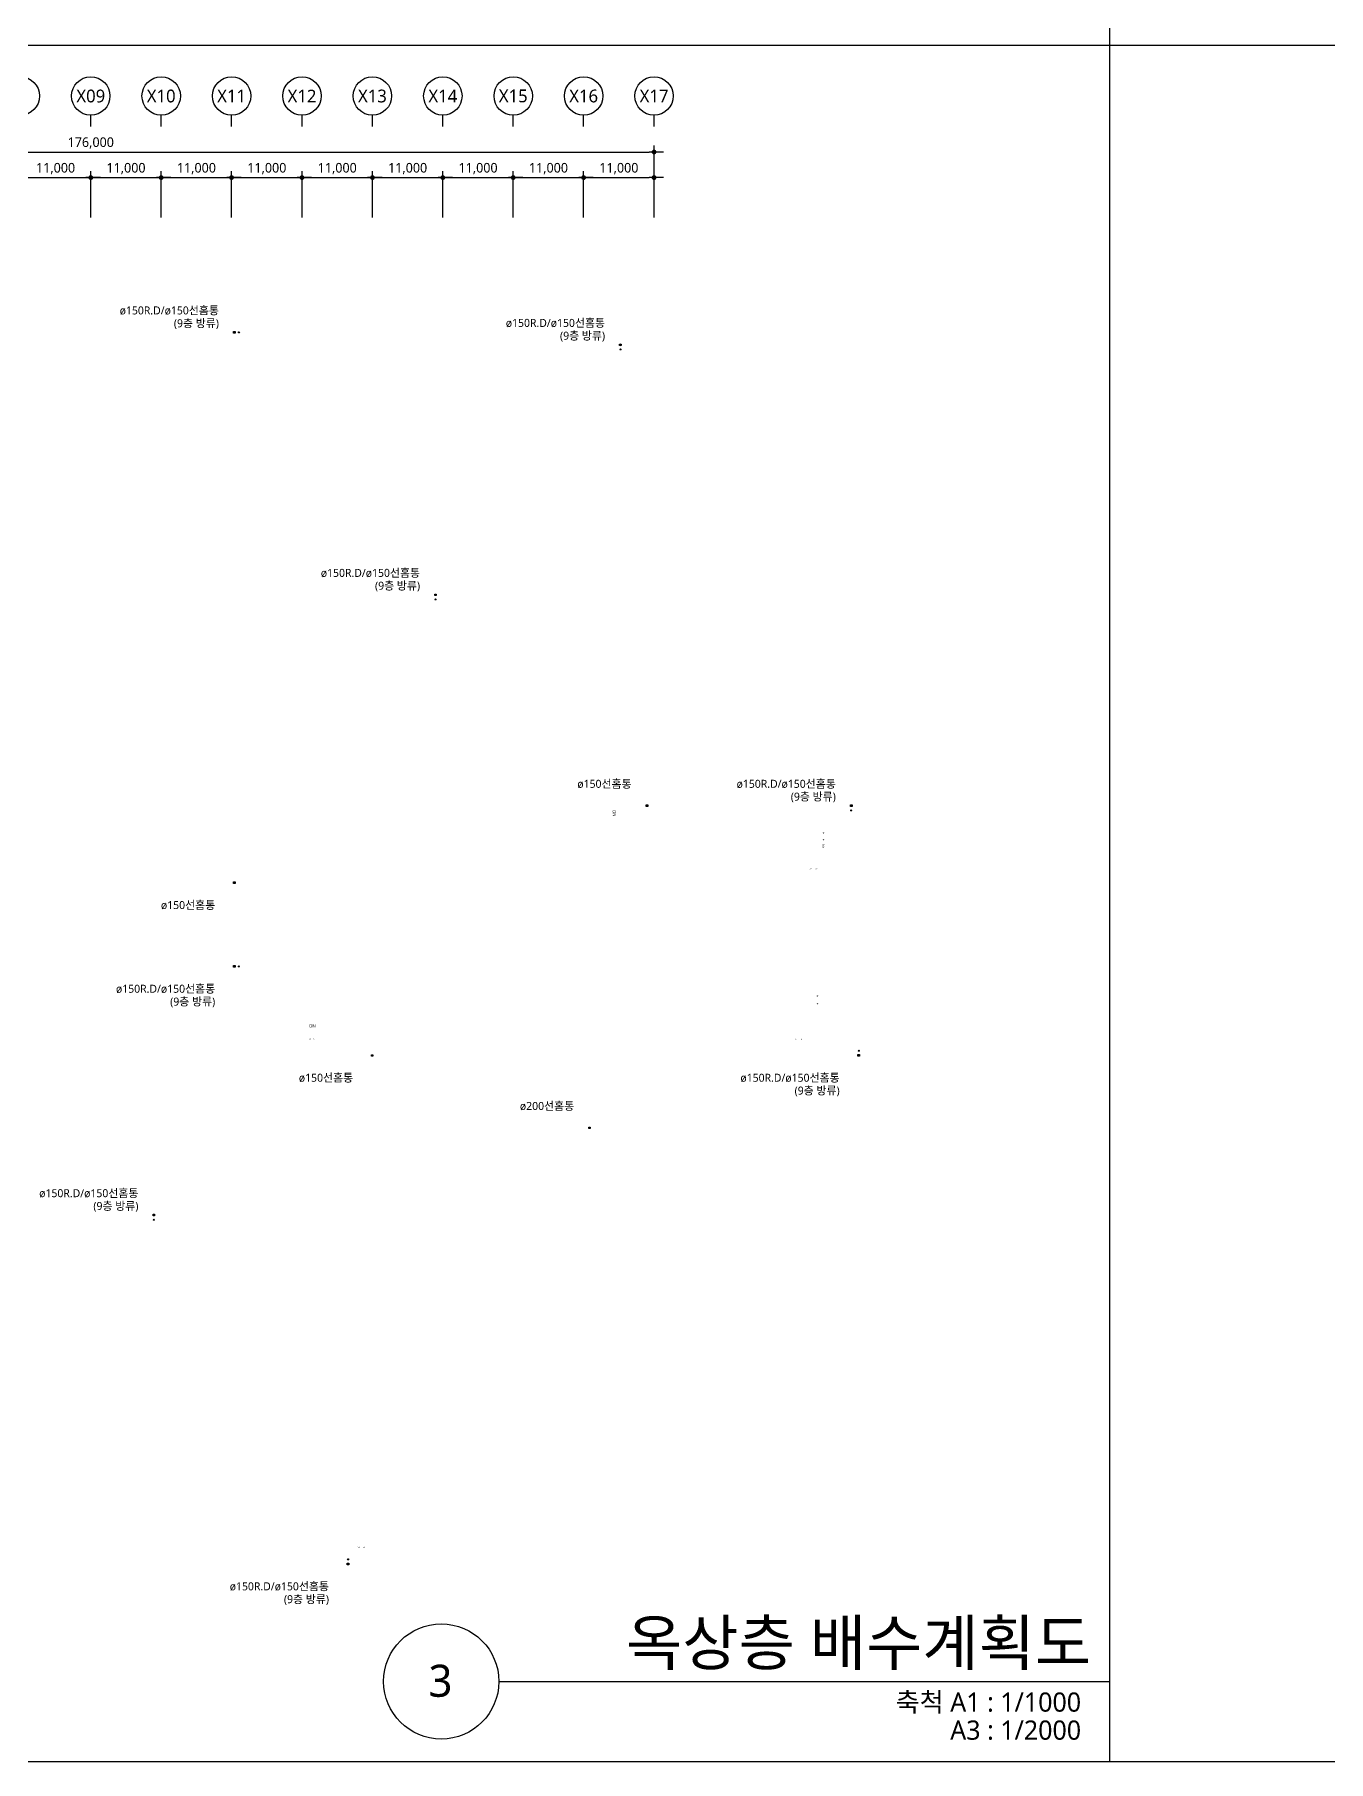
# Model space of a CAD drawing. Header units: millimetres. Extents: x 5104319 to 6731528, y 2502930 to 3039130.
# Drawn here: x 6135775 to 6337923, y 2502930 to 2772700 of the extents above; entities that cross this region are included whole.
import ezdxf
from ezdxf.enums import TextEntityAlignment as Align

# ---------------------------------------------------------------- set-up
doc = ezdxf.new("R2010")
doc.units = ezdxf.units.MM
doc.header["$PDMODE"] = 1
doc.linetypes.add('HID', pattern=[2.3, 1.5, -0.8])
doc.layers.get('Defpoints').update_dxf_attribs({"color": 140})
for name, color, linetype in [('0-오픈트랜치', 2, 'HID'), ('ARCH', 8, 'Continuous'), ('D-1', 6, 'Continuous'), ('D-2', 6, 'Continuous'), ('SYM', 253, 'Continuous')]:
    doc.layers.add(name, color=color, linetype=linetype)
for name, color, linetype, lineweight in [('A-AXIS-BUBL', 7, 'Continuous', 25), ('A-DIMS', 7, 'Continuous', 25), ('A-MKXS-TEXT1', 3, 'Continuous', 25), ('A-XXXX-SYMB', 7, 'Continuous', 25), ('A-XXXX-TXT1', 3, 'Continuous', 25), ('A-XXXX-TXT2', 3, 'Continuous', 25)]:
    doc.layers.add(name, color=color, linetype=linetype, lineweight=lineweight)
doc.styles.add('HY울릉도L', font='')
doc.styles.add('맑은 고딕', font='malgun.ttf')
doc.styles.add('맑은고딕', font='malgun.ttf')
doc.styles.get('HY울릉도L').set_extended_font_data('HYwulM')
doc.dimstyles.new('CDIM', dxfattribs={"dimtxt": 3, "dimasz": 1.5, "dimexe": 2, "dimexo": 1, "dimgap": 1, "dimtad": 1, "dimdec": 0, "dimrnd": 0.5, "dimzin": 0, "dimdsep": 32, "dimlunit": 6, "dimtxsty": 'HY울릉도L', "dimblk1": '_CIDOT', "dimblk2": '_CIDOT', "dimsah": 1, "dimcen": 5.5, "dimclrd": 2, "dimclre": 2, "dimclrt": 7, "dimadec": 0, "dimazin": 0, "dimtfac": 1, "dimtdec": 0, "dimtix": 1, "dimtmove": 2, "dimatfit": 1, "dimldrblk": '_CIDOT', "dimfxl": 1, "dimtolj": 1, "dimtzin": 0, "dimlwd": -1, "dimarcsym": 0})

# ---------------------------------------------------------------- blocks, each defined once
blk = doc.blocks.new('_CIDOT')
at = {"color": 0, "linetype": 'ByBlock'}
blk.add_line((2, 0), (-1, 0), dxfattribs=at)
at = {"color": 0, "linetype": 'ByBlock', "const_width": 0.5}
blk.add_lwpolyline([(-0.25, 0, 1), (0.25, 0, 1)], format="xyb", close=True, dxfattribs=at)
blk = doc.blocks.new('*D35')
at = {"layer": 'A-DIMS', "lineweight": -2, "transparency": 16777216}
for p, q in [((203693, 255621), (203693, 262871)), ((214693, 255621), (214693, 262871))]:
    blk.add_line(p, q, dxfattribs=at)
at = {"layer": 'A-DIMS', "transparency": 16777216}
blk.add_line((204443, 261871), (213943, 261871), dxfattribs=at)
at = {"layer": 'Defpoints', "color": 0, "transparency": 16777216}
for p in [(214693, 261871), (203693, 255121), (214693, 255121)]:
    blk.add_point(p, dxfattribs=at)
at = {"layer": 'A-DIMS', "transparency": 16777216, "xscale": 750, "yscale": 750, "zscale": 750, "rotation": 180}
blk.add_blockref('_CIDOT', (203693, 261871), dxfattribs=at)
at = {"layer": 'A-DIMS', "transparency": 16777216, "xscale": 750, "yscale": 750, "zscale": 750}
blk.add_blockref('_CIDOT', (214693, 261871), dxfattribs=at)
at = {"layer": 'A-DIMS', "color": 3, "transparency": 16777216, "insert": (209193, 263275), "char_height": 1500, "attachment_point": 5, "style": '맑은고딕'}
blk.add_mtext('\\A1;11,000', dxfattribs=at)
blk = doc.blocks.new('*D36')
at = {"layer": 'A-DIMS', "lineweight": -2, "transparency": 16777216}
for p, q in [((214693, 255621), (214693, 262871)), ((225693, 255621), (225693, 262871))]:
    blk.add_line(p, q, dxfattribs=at)
at = {"layer": 'A-DIMS', "transparency": 16777216}
blk.add_line((215443, 261871), (224943, 261871), dxfattribs=at)
at = {"layer": 'Defpoints', "color": 0, "transparency": 16777216}
for p in [(225693, 261871), (214693, 255121), (225693, 255121)]:
    blk.add_point(p, dxfattribs=at)
at = {"layer": 'A-DIMS', "transparency": 16777216, "xscale": 750, "yscale": 750, "zscale": 750, "rotation": 180}
blk.add_blockref('_CIDOT', (214693, 261871), dxfattribs=at)
at = {"layer": 'A-DIMS', "transparency": 16777216, "xscale": 750, "yscale": 750, "zscale": 750}
blk.add_blockref('_CIDOT', (225693, 261871), dxfattribs=at)
at = {"layer": 'A-DIMS', "color": 3, "transparency": 16777216, "insert": (220193, 263275), "char_height": 1500, "attachment_point": 5, "style": '맑은고딕'}
blk.add_mtext('\\A1;11,000', dxfattribs=at)
blk = doc.blocks.new('*D37')
at = {"layer": 'A-DIMS', "lineweight": -2, "transparency": 16777216}
for p, q in [((225693, 255621), (225693, 262871)), ((236693, 255621), (236693, 262871))]:
    blk.add_line(p, q, dxfattribs=at)
at = {"layer": 'A-DIMS', "transparency": 16777216}
blk.add_line((226443, 261871), (235943, 261871), dxfattribs=at)
at = {"layer": 'Defpoints', "color": 0, "transparency": 16777216}
for p in [(236693, 261871), (225693, 255121), (236693, 255121)]:
    blk.add_point(p, dxfattribs=at)
at = {"layer": 'A-DIMS', "transparency": 16777216, "xscale": 750, "yscale": 750, "zscale": 750, "rotation": 180}
blk.add_blockref('_CIDOT', (225693, 261871), dxfattribs=at)
at = {"layer": 'A-DIMS', "transparency": 16777216, "xscale": 750, "yscale": 750, "zscale": 750}
blk.add_blockref('_CIDOT', (236693, 261871), dxfattribs=at)
at = {"layer": 'A-DIMS', "color": 3, "transparency": 16777216, "insert": (231193, 263275), "char_height": 1500, "attachment_point": 5, "style": '맑은고딕'}
blk.add_mtext('\\A1;11,000', dxfattribs=at)
blk = doc.blocks.new('*D38')
at = {"layer": 'A-DIMS', "lineweight": -2, "transparency": 16777216}
for p, q in [((236693, 255621), (236693, 262871)), ((247693, 255621), (247693, 262871))]:
    blk.add_line(p, q, dxfattribs=at)
at = {"layer": 'A-DIMS', "transparency": 16777216}
blk.add_line((237443, 261871), (246943, 261871), dxfattribs=at)
at = {"layer": 'Defpoints', "color": 0, "transparency": 16777216}
for p in [(247693, 261871), (236693, 255121), (247693, 255121)]:
    blk.add_point(p, dxfattribs=at)
at = {"layer": 'A-DIMS', "transparency": 16777216, "xscale": 750, "yscale": 750, "zscale": 750, "rotation": 180}
blk.add_blockref('_CIDOT', (236693, 261871), dxfattribs=at)
at = {"layer": 'A-DIMS', "transparency": 16777216, "xscale": 750, "yscale": 750, "zscale": 750}
blk.add_blockref('_CIDOT', (247693, 261871), dxfattribs=at)
at = {"layer": 'A-DIMS', "color": 3, "transparency": 16777216, "insert": (242193, 263275), "char_height": 1500, "attachment_point": 5, "style": '맑은고딕'}
blk.add_mtext('\\A1;11,000', dxfattribs=at)
blk = doc.blocks.new('*D39')
at = {"layer": 'A-DIMS', "lineweight": -2, "transparency": 16777216}
for p, q in [((247693, 255621), (247693, 262871)), ((258693, 255621), (258693, 262871))]:
    blk.add_line(p, q, dxfattribs=at)
at = {"layer": 'A-DIMS', "transparency": 16777216}
blk.add_line((248443, 261871), (257943, 261871), dxfattribs=at)
at = {"layer": 'Defpoints', "color": 0, "transparency": 16777216}
for p in [(258693, 261871), (247693, 255121), (258693, 255121)]:
    blk.add_point(p, dxfattribs=at)
at = {"layer": 'A-DIMS', "transparency": 16777216, "xscale": 750, "yscale": 750, "zscale": 750, "rotation": 180}
blk.add_blockref('_CIDOT', (247693, 261871), dxfattribs=at)
at = {"layer": 'A-DIMS', "transparency": 16777216, "xscale": 750, "yscale": 750, "zscale": 750}
blk.add_blockref('_CIDOT', (258693, 261871), dxfattribs=at)
at = {"layer": 'A-DIMS', "color": 3, "transparency": 16777216, "insert": (253193, 263275), "char_height": 1500, "attachment_point": 5, "style": '맑은고딕'}
blk.add_mtext('\\A1;11,000', dxfattribs=at)
blk = doc.blocks.new('*D40')
at = {"layer": 'A-DIMS', "lineweight": -2, "transparency": 16777216}
for p, q in [((258693, 255621), (258693, 262871)), ((269693, 255621), (269693, 262871))]:
    blk.add_line(p, q, dxfattribs=at)
at = {"layer": 'A-DIMS', "transparency": 16777216}
blk.add_line((259443, 261871), (268943, 261871), dxfattribs=at)
at = {"layer": 'Defpoints', "color": 0, "transparency": 16777216}
for p in [(269693, 261871), (258693, 255121), (269693, 255121)]:
    blk.add_point(p, dxfattribs=at)
at = {"layer": 'A-DIMS', "transparency": 16777216, "xscale": 750, "yscale": 750, "zscale": 750, "rotation": 180}
blk.add_blockref('_CIDOT', (258693, 261871), dxfattribs=at)
at = {"layer": 'A-DIMS', "transparency": 16777216, "xscale": 750, "yscale": 750, "zscale": 750}
blk.add_blockref('_CIDOT', (269693, 261871), dxfattribs=at)
at = {"layer": 'A-DIMS', "color": 3, "transparency": 16777216, "insert": (264193, 263275), "char_height": 1500, "attachment_point": 5, "style": '맑은고딕'}
blk.add_mtext('\\A1;11,000', dxfattribs=at)
blk = doc.blocks.new('*D41')
at = {"layer": 'A-DIMS', "lineweight": -2, "transparency": 16777216}
for p, q in [((269693, 255621), (269693, 262871)), ((280693, 255621), (280693, 262871))]:
    blk.add_line(p, q, dxfattribs=at)
at = {"layer": 'A-DIMS', "transparency": 16777216}
blk.add_line((270443, 261871), (279943, 261871), dxfattribs=at)
at = {"layer": 'Defpoints', "color": 0, "transparency": 16777216}
for p in [(280693, 261871), (269693, 255121), (280693, 255121)]:
    blk.add_point(p, dxfattribs=at)
at = {"layer": 'A-DIMS', "transparency": 16777216, "xscale": 750, "yscale": 750, "zscale": 750, "rotation": 180}
blk.add_blockref('_CIDOT', (269693, 261871), dxfattribs=at)
at = {"layer": 'A-DIMS', "transparency": 16777216, "xscale": 750, "yscale": 750, "zscale": 750}
blk.add_blockref('_CIDOT', (280693, 261871), dxfattribs=at)
at = {"layer": 'A-DIMS', "color": 3, "transparency": 16777216, "insert": (275193, 263275), "char_height": 1500, "attachment_point": 5, "style": '맑은고딕'}
blk.add_mtext('\\A1;11,000', dxfattribs=at)
blk = doc.blocks.new('*D42')
at = {"layer": 'A-DIMS', "lineweight": -2, "transparency": 16777216}
for p, q in [((280693, 255621), (280693, 262871)), ((291693, 255621), (291693, 262871))]:
    blk.add_line(p, q, dxfattribs=at)
at = {"layer": 'A-DIMS', "transparency": 16777216}
blk.add_line((281443, 261871), (290943, 261871), dxfattribs=at)
at = {"layer": 'Defpoints', "color": 0, "transparency": 16777216}
for p in [(291693, 261871), (280693, 255121), (291693, 255121)]:
    blk.add_point(p, dxfattribs=at)
at = {"layer": 'A-DIMS', "transparency": 16777216, "xscale": 750, "yscale": 750, "zscale": 750, "rotation": 180}
blk.add_blockref('_CIDOT', (280693, 261871), dxfattribs=at)
at = {"layer": 'A-DIMS', "transparency": 16777216, "xscale": 750, "yscale": 750, "zscale": 750}
blk.add_blockref('_CIDOT', (291693, 261871), dxfattribs=at)
at = {"layer": 'A-DIMS', "color": 3, "transparency": 16777216, "insert": (286193, 263275), "char_height": 1500, "attachment_point": 5, "style": '맑은고딕'}
blk.add_mtext('\\A1;11,000', dxfattribs=at)
blk = doc.blocks.new('*D43')
at = {"layer": 'A-DIMS', "lineweight": -2, "transparency": 16777216}
for p, q in [((126693, 255621), (126693, 266871)), ((302693, 255621), (302693, 266871))]:
    blk.add_line(p, q, dxfattribs=at)
at = {"layer": 'A-DIMS', "transparency": 16777216}
blk.add_line((127443, 265871), (301943, 265871), dxfattribs=at)
at = {"layer": 'Defpoints', "color": 0, "transparency": 16777216}
for p in [(302693, 265871), (126693, 255121), (302693, 255121)]:
    blk.add_point(p, dxfattribs=at)
at = {"layer": 'A-DIMS', "transparency": 16777216, "xscale": 750, "yscale": 750, "zscale": 750, "rotation": 180}
blk.add_blockref('_CIDOT', (126693, 265871), dxfattribs=at)
at = {"layer": 'A-DIMS', "transparency": 16777216, "xscale": 750, "yscale": 750, "zscale": 750}
blk.add_blockref('_CIDOT', (302693, 265871), dxfattribs=at)
at = {"layer": 'A-DIMS', "color": 3, "transparency": 16777216, "insert": (214693, 267275), "char_height": 1500, "attachment_point": 5, "style": '맑은고딕'}
blk.add_mtext('\\A1;176,000', dxfattribs=at)
blk = doc.blocks.new('*D44')
at = {"layer": 'A-DIMS', "lineweight": -2, "transparency": 16777216}
for p, q in [((291693, 255621), (291693, 262871)), ((302693, 255621), (302693, 262871))]:
    blk.add_line(p, q, dxfattribs=at)
at = {"layer": 'A-DIMS', "transparency": 16777216}
blk.add_line((292443, 261871), (301943, 261871), dxfattribs=at)
at = {"layer": 'Defpoints', "color": 0, "transparency": 16777216}
for p in [(302693, 261871), (291693, 255121), (302693, 255121)]:
    blk.add_point(p, dxfattribs=at)
at = {"layer": 'A-DIMS', "transparency": 16777216, "xscale": 750, "yscale": 750, "zscale": 750, "rotation": 180}
blk.add_blockref('_CIDOT', (291693, 261871), dxfattribs=at)
at = {"layer": 'A-DIMS', "transparency": 16777216, "xscale": 750, "yscale": 750, "zscale": 750}
blk.add_blockref('_CIDOT', (302693, 261871), dxfattribs=at)
at = {"layer": 'A-DIMS', "color": 3, "transparency": 16777216, "insert": (297193, 263275), "char_height": 1500, "attachment_point": 5, "style": '맑은고딕'}
blk.add_mtext('\\A1;11,000', dxfattribs=at)
blk = doc.blocks.new('상자')
at = {"layer": 'D-1'}
for p, q in [((6041333, 124773), (6041693, 124773)), ((6042773, 126213), (6042773, 125853)), ((6043853, 124773), (6044213, 124773)), ((6042773, 123693), (6042773, 123333))]:
    blk.add_line(p, q, dxfattribs=at)
at = {"layer": 'D-1', "ltscale": 0.6}
blk.add_lwpolyline([(6041333, 126213), (6044213, 126213), (6044213, 123333), (6041333, 123333)], close=True, dxfattribs=at)
for points in [[(6044213, 126213), (6041333, 123333)], [(6041333, 126213), (6044213, 123333)]]:
    blk.add_lwpolyline(points, dxfattribs=at)
blk.add_circle((6042773, 124773), 1080, dxfattribs=at)
at = {"layer": 'Defpoints'}
blk.add_circle((6042773, 124773), 1200, dxfattribs=at)
at = {"layer": 'SYM', "ltscale": 0.6}
blk.add_circle((6042773, 124773), 1080, dxfattribs=at)
blk = doc.blocks.new('A$C144A12A0')
at = {"layer": 'D-2'}
h = blk.add_hatch(color=256, dxfattribs=at)
h.dxf.hatch_style = 1
edge = h.paths.add_edge_path()
edge.add_arc((1200, 1200), 1200, 0, 360)
for p, q in [((-240, 1200), (2640, 1200)), ((1200, -240), (1200, 2640))]:
    blk.add_line(p, q, dxfattribs=at)
at = {"layer": 'Defpoints'}
blk.add_circle((1200, 1200), 1200, dxfattribs=at)
blk = doc.blocks.new('DIM(210222)')
for p, q in [((214693, 269870.6), (214693, 271620.6)), ((225693, 269870.6), (225693, 271620.6)), ((236693, 269870.6), (236693, 271620.6)), ((247693, 269870.6), (247693, 271620.6)), ((258693, 269870.6), (258693, 271620.6)), ((269693, 269870.6), (269693, 271620.6)), ((280693, 269870.6), (280693, 271620.6)), ((291693, 269870.6), (291693, 271620.6)), ((302693, 269870.6), (302693, 271620.6))]:
    blk.add_line(p, q)
at = {"layer": 'A-AXIS-BUBL', "ltscale": 0.2}
for centre in [(203693, 274620.6), (214693, 274620.6), (225693, 274620.6), (236693, 274620.6), (247693, 274620.6), (258693, 274620.6), (269693, 274620.6), (280693, 274620.6), (291693, 274620.6), (302693, 274620.6)]:
    blk.add_circle(centre, 3000, dxfattribs=at)
at = {"layer": 'A-XXXX-TXT2', "ltscale": 0.2, "style": '맑은고딕'}
for s, p in [('X09', (214693, 274620.6)), ('X10', (225693, 274620.6)), ('X11', (236693, 274620.6)), ('X12', (247693, 274620.6)), ('X13', (258693, 274620.6)), ('X14', (269693, 274620.6)), ('X15', (280693, 274620.6)), ('X16', (291693, 274620.6)), ('X17', (302693, 274620.6))]:
    blk.add_text(s, height=2000, dxfattribs=at).set_placement(p, align=Align.MIDDLE)
at = {"layer": 'A-DIMS'}
for p1, p2, distance, picture, middle in [((126693, 255120.6), (302693, 255120.6), 10750, '*D43', (214693, 267275.5)), ((203693, 255120.6), (214693, 255120.6), 6750, '*D35', (209193, 263275.5)), ((214693, 255120.6), (225693, 255120.6), 6750, '*D36', (220193, 263275.5)), ((225693, 255120.6), (236693, 255120.6), 6750, '*D37', (231193, 263275.5)), ((236693, 255120.6), (247693, 255120.6), 6750, '*D38', (242193, 263275.5)), ((247693, 255120.6), (258693, 255120.6), 6750, '*D39', (253193, 263275.5)), ((258693, 255120.6), (269693, 255120.6), 6750, '*D40', (264193, 263275.5)), ((269693, 255120.6), (280693, 255120.6), 6750, '*D41', (275193, 263275.5)), ((280693, 255120.6), (291693, 255120.6), 6750, '*D42', (286193, 263275.5)), ((291693, 255120.6), (302693, 255120.6), 6750, '*D44', (297193, 263275.5))]:
    dim = blk.add_aligned_dim(p1=p1, p2=p2, distance=distance, dimstyle='CDIM', override={"dimscale": 500, "dimtxsty": '맑은고딕', "dimclrd": 256, "dimclre": 256, "dimclrt": 3}, dxfattribs=at)
    dim.commit()
    dim.dimension.update_dxf_attribs({"geometry": picture, "text_midpoint": middle})

msp = doc.modelspace()

# ---------------------------------------------------------------- linework, layer by layer
for p, q in [((6303694, 3039130), (6303694, 2502930)), ((5944319, 2771030), (6663069, 2771030)), ((5944319, 2502930), (6663069, 2502930))]:
    msp.add_line(p, q)
for points in [[(6166987, 2726176, 0, 500, 0), (6166987, 2727676, 0, 0, 0), (6166987, 2729803, 0, 0, 0), (6164530, 2729803, 0, 0, 0)], [(6227312, 2724226, 0, 500, 0), (6227312, 2725726, 0, 0, 0), (6227312, 2727853, 0, 0, 0), (6224855, 2727853, 0, 0, 0)], [(6198412, 2685176, 0, 500, 0), (6198412, 2686676, 0, 0, 0), (6198412, 2688803, 0, 0, 0), (6195955, 2688803, 0, 0, 0)], [(6231462, 2652226, 0, 500, 0), (6231462, 2653726, 0, 0, 0), (6231462, 2655853, 0, 0, 0), (6229005, 2655853, 0, 0, 0)], [(6263368, 2652226, 0, 500, 0), (6263368, 2653726, 0, 0, 0), (6263368, 2655853, 0, 0, 0), (6260911, 2655853, 0, 0, 0)], [(6166987, 2640201, 0, 500, 0), (6166987, 2638701, 0, 0, 0), (6166987, 2636573, 0, 0, 0), (6164530, 2636573, 0, 0, 0)], [(6166987, 2627126, 0, 500, 0), (6166987, 2625626, 0, 0, 0), (6166987, 2623498, 0, 0, 0), (6164530, 2623498, 0, 0, 0)], [(6188537, 2613226, 0, 500, 0), (6188537, 2611726, 0, 0, 0), (6188537, 2609598, 0, 0, 0), (6186080, 2609598, 0, 0, 0)], [(6264543, 2613226, 0, 500, 0), (6264543, 2611726, 0, 0, 0), (6264543, 2609598, 0, 0, 0), (6262086, 2609598, 0, 0, 0)], [(6222489, 2601900, 0, 500, 0), (6222489, 2603400, 0, 0, 0), (6222489, 2605527, 0, 0, 0), (6220032, 2605527, 0, 0, 0)], [(6154412, 2588276, 0, 500, 0), (6154412, 2589776, 0, 0, 0), (6154412, 2591903, 0, 0, 0), (6151955, 2591903, 0, 0, 0)], [(6184762, 2533776, 0, 500, 0), (6184762, 2532276, 0, 0, 0), (6184762, 2530148, 0, 0, 0), (6182305, 2530148, 0, 0, 0)]]:
    msp.add_lwpolyline(points, format="xyseb")
at = {"layer": '0-오픈트랜치', "ltscale": 50}
for points in [[(6167112, 2726176, 0, 125, 0), (6167112, 2725972, 0, 0, 0), (6167112, 2725576, 0, 0, 0), (6167112, 2725576, 0, 0, 0)], [(6227312, 2724101, 0, 125, 0), (6227312, 2723897, 0, 0, 0), (6227312, 2723501, 0, 0, 0), (6227312, 2723501, 0, 0, 0)], [(6198412, 2685051, 0, 125, 0), (6198412, 2684847, 0, 0, 0), (6198412, 2684451, 0, 0, 0), (6198412, 2684451, 0, 0, 0)], [(6263368, 2652101, 0, 125, 0), (6263368, 2651897, 0, 0, 0), (6263368, 2651501, 0, 0, 0), (6263368, 2651501, 0, 0, 0)], [(6167612, 2627126, 0, 125, 0), (6167408, 2627126, 0, 0, 0), (6167012, 2627126, 0, 0, 0), (6167012, 2627126, 0, 0, 0)], [(6264543, 2613351, 0, 125, 0), (6264543, 2613554, 0, 0, 0), (6264543, 2613951, 0, 0, 0), (6264543, 2613951, 0, 0, 0)], [(6222589, 2601900, 0, 250, 0), (6222996, 2601900, 0, 0, 0), (6224087, 2601900, 0, 0, 0), (6224087, 2601900, 0, 0, 0)], [(6154412, 2588151, 0, 125, 0), (6154412, 2587947, 0, 0, 0), (6154412, 2587551, 0, 0, 0), (6154412, 2587551, 0, 0, 0)], [(6184762, 2533901, 0, 125, 0), (6184762, 2534104, 0, 0, 0), (6184762, 2534501, 0, 0, 0), (6184762, 2534501, 0, 0, 0)]]:
    msp.add_lwpolyline(points, format="xyseb", dxfattribs=at)
at = {"layer": 'A-XXXX-SYMB'}
msp.add_line((6208315, 2515430), (6303694, 2515430), dxfattribs=at)
msp.add_circle((6199315, 2515430), 9000, dxfattribs=at)

# ---------------------------------------------------------------- block references
msp.add_blockref('DIM(210222)', (5929869, 2488480))
at = {"layer": 'D-1', "ltscale": 0.6}
for p, xscale, yscale, zscale in [((5642441, 2715345), 0.08680555554309095, 0.08680555554309095, 0.08680555554309095), ((5702766, 2713395), 0.08680555554309095, 0.08680555554309095, 0.08680555554309095), ((5673866, 2674345), 0.08680555554309095, 0.08680555554309095, 0.08680555554309095), ((5706916, 2641395), 0.08680555554309095, 0.08680555554309095, 0.08680555554309095), ((5738821, 2641395), 0.08680555554309095, 0.08680555554309095, 0.08680555554309095), ((5642441, 2629370), 0.08680555554309095, 0.08680555554309095, 0.08680555554309095), ((5642441, 2616295), 0.08680555554309095, 0.08680555554309095, 0.08680555554309095), ((5768900, 2604561), 0.06944444443673639, 0.06944444443673639, 0.06944444443673639), ((5739996, 2602395), 0.08680555554309095, 0.08680555554309095, 0.08680555554309095), ((5802853, 2593236), 0.06944444443673639, 0.06944444443673639, 0.06944444443673639), ((5629866, 2577445), 0.08680555554309095, 0.08680555554309095, 0.08680555554309095), ((5660216, 2522945), 0.08680555554309095, 0.08680555554309095, 0.08680555554309095)]:
    msp.add_blockref('상자', p, dxfattribs=dict(at, xscale=xscale, yscale=yscale, zscale=zscale))
at = {"layer": 'D-2', "ltscale": 0.6, "xscale": 0.06678539626001781, "yscale": 0.06678539626001781, "zscale": 0.06678539626001781}
for p in [(6167632, 2726096), (6227232, 2723421), (6198332, 2684371), (6263288, 2651421), (6167632, 2627046), (6264463, 2613871), (6154332, 2587471), (6184682, 2534421)]:
    msp.add_blockref('A$C144A12A0', p, dxfattribs=at)

# ---------------------------------------------------------------- texts
at = {"layer": 'A-MKXS-TEXT1', "style": '맑은고딕'}
for s, p in [('ø150R.D/ø150선홈통', (6164581, 2729603)), ('(9층 방류)', (6164581, 2727599)), ('ø150R.D/ø150선홈통', (6224906, 2727653)), ('(9층 방류)', (6224906, 2725649)), ('ø150R.D/ø150선홈통', (6196006, 2688603)), ('(9층 방류)', (6196006, 2686599)), ('ø150선홈통', (6229056, 2655653)), ('ø150R.D/ø150선홈통', (6260962, 2655653)), ('(9층 방류)', (6260962, 2653649)), ('ø150선홈통', (6164001, 2636713)), ('ø150R.D/ø150선홈통', (6164001, 2623638)), ('(9층 방류)', (6164001, 2621633)), ('ø150선홈통', (6185551, 2609738)), ('ø150R.D/ø150선홈통', (6261557, 2609738)), ('ø200선홈통', (6220083, 2605327)), ('(9층 방류)', (6261557, 2607733)), ('ø150R.D/ø150선홈통', (6152006, 2591703)), ('(9층 방류)', (6152006, 2589699)), ('ø150R.D/ø150선홈통', (6181776, 2530288)), ('(9층 방류)', (6181776, 2528283))]:
    msp.add_text(s, height=1250, dxfattribs=at).set_placement(p, align=Align.MIDDLE_RIGHT)
at = {"layer": 'A-XXXX-TXT1', "style": '맑은고딕'}
msp.add_text('옥상층 배수계획도', height=7000, dxfattribs=at).set_placement((6300836, 2515883), align=Align.BOTTOM_RIGHT)
msp.add_text('3', height=5000, dxfattribs=at).set_placement((6199200, 2515537), align=Align.MIDDLE)
for s, p in [('축척 A1 : 1/1000', (6299278, 2513707)), ('A3 : 1/2000', (6299278, 2509329))]:
    msp.add_text(s, height=3000, dxfattribs=at).set_placement(p, align=Align.TOP_RIGHT)
at = {"layer": 'ARCH', "ltscale": 100, "style": '맑은 고딕'}
msp.add_text('DN', height=500, rotation=270, dxfattribs=at).set_placement((6226338, 2651031), align=Align.MIDDLE_CENTER)
for s, height, p in [('ST', 200, (6259015, 2647956)), ('ST', 200, (6259015, 2646912)), ('배기', 200, (6259015, 2646098)), ('AD', 200, (6259011, 2645793)), ('ST', 200, (6257015, 2642282)), ('ST', 200, (6257947, 2642282)), ('ST', 200, (6258069, 2622501)), ('ST', 200, (6258069, 2621301)), ('DN', 500, (6179196, 2617837)), ('ST', 200, (6178767, 2615803)), ('ST', 200, (6179517, 2615803)), ('ST', 200, (6254820, 2615754)), ('ST', 200, (6255664, 2615754)), ('ST', 200, (6186411, 2536399)), ('ST', 200, (6187257, 2536399))]:
    msp.add_text(s, height=height, dxfattribs=at).set_placement(p, align=Align.MIDDLE_CENTER)

doc.saveas('drawing.dxf')
